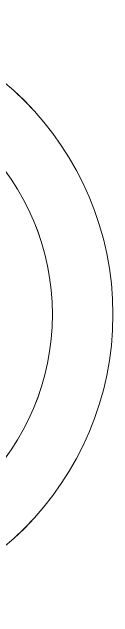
# Model space of a CAD drawing. Header units: millimetres. Extents: x 470010 to 1231400, y -134005 to 421770.
# Drawn here: x 673021.1 to 673093.3, y -7669.5 to -7236.8 of the extents above; entities that cross this region are included whole.
import ezdxf
from ezdxf.enums import TextEntityAlignment as Align

# ---------------------------------------------------------------- set-up
doc = ezdxf.new("R2010")
doc.units = ezdxf.units.MM
doc.layers.get('Defpoints').update_dxf_attribs({"color": 140})
doc.layers.add('АР_Делит', color=120, linetype='Continuous', lineweight=0, plot=False)
doc.styles.add('style1', font='ARIALN.TTF')

# ---------------------------------------------------------------- blocks, each defined once
blk = doc.blocks.new('A$C9108343f')
at = {"layer": 'АР_Делит', "color": 18, "true_color": 0x000000}
for radius in [216.34, 173.04]:
    blk.add_circle((7158.34, 92913.08), radius, dxfattribs=at)
at = {"layer": 'Defpoints', "color": 18, "true_color": 0x000000, "style": 'style1'}
for p in [(143949.34, 316089.12), (143974.98, 281639.5), (143890.4, 273244.71), (143839.99, 264276.81), (143967.75, 254892.38), (12251.96, 104178.14), (12382.58, 96023.14)]:
    blk.add_attdef('АР-ПОМЕЩЕНИЕ:НАИМЕНОВАНИЕ', text='', height=100, dxfattribs=at).set_placement(p, align=Align.MIDDLE)
at = {"layer": 'Defpoints', "color": 18, "true_color": 0x000000, "style": 'style1', "flags": 8}
for p in [(143951.3, 279099.09), (143848.34, 269251.11), (143875.33, 260094.25), (144049.74, 250824.7), (163419.28, 238153.36), (155897.46, 237965.97), (183037.2, 237965.97), (143342.94, 237876.19)]:
    blk.add_attdef('АР-ПОМЕЩЕНИЕ:НАИМЕНОВАНИЕ', text='', height=100, dxfattribs=at).set_placement(p, align=Align.MIDDLE)

msp = doc.modelspace()

# ---------------------------------------------------------------- linework, layer by layer
at = {"layer": 'АР_Делит', "color": 18, "true_color": 0x000000}
for radius in [216.336, 173.036]:
    msp.add_circle((672876.957, -7453.162), radius, dxfattribs=at)

# ---------------------------------------------------------------- block references
msp.add_blockref('A$C9108343f', (665718.612, -100366.242))

doc.saveas('drawing.dxf')
